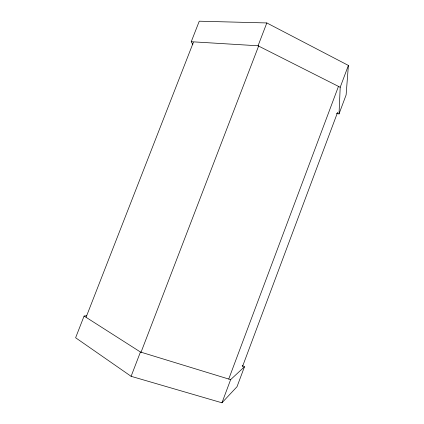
<?xml version="1.0" encoding="UTF-8"?>
<svg xmlns="http://www.w3.org/2000/svg" width="424" height="424" viewBox="0 0 424 424"><rect width="100%" height="100%" fill="white"/><g stroke="black" fill="none" stroke-linecap="round" stroke-linejoin="round"><path stroke-width="0.64" d="M336.428 113.526L339.025 113.908L340.202 87.27L348.385 65.434L266.823 22.944L199.259 21.2L191.24 41.722L192.867 44.557M348.385 65.434L346.116 94.944L339.025 113.908M242.385 366.866L337.637 112.254M242.189 365.483L244.478 366.76L237.016 386.714L221.959 402.8L131.106 376.311L75.615 337.753L84.09 316.055L86.671 315.742M228.753 378.998L338.357 86.682M221.959 402.8L230.64 379.634L244.478 366.76M131.106 376.311L140.439 352.01L84.09 316.055M191.24 41.722L258.052 45.781L266.823 22.944M140.863 352.704L258.693 45.861M86.141 317.099L193.408 42.305M140.439 352.01L230.64 379.634M258.052 45.781L340.202 87.27"/></g></svg>
